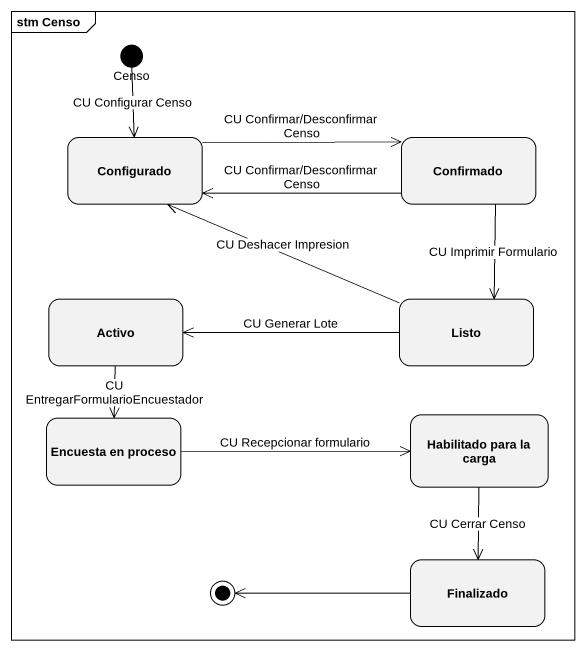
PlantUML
@startuml
mainframe stm Censo
hide empty description
state Censo <<start>>
state Configurado
state Confirmado
state Activo
state Listo
state "Encuesta en proceso" as Encuesta_en_proceso
state "Habilitado para la carga" as Habilitado_para_la_carga
state Finalizado
Censo --> Configurado : CU Configurar Censo
Configurado -right-> Confirmado : CU Confirmar/Desconfirmar Censo
Confirmado -left-> Configurado : CU Confirmar/Desconfirmar Censo
Confirmado --> Listo : CU Imprimir Formulario
Activo --> Encuesta_en_proceso : CU EntregarFormularioEncuestador
Listo -left-> Configurado : CU Deshacer Impresion
Listo -left-> Activo : CU Generar Lote
Encuesta_en_proceso -right-> Habilitado_para_la_carga : CU Recepcionar formulario
Habilitado_para_la_carga --> Finalizado : CU Cerrar Censo
Finalizado -left-> [*]
@enduml
